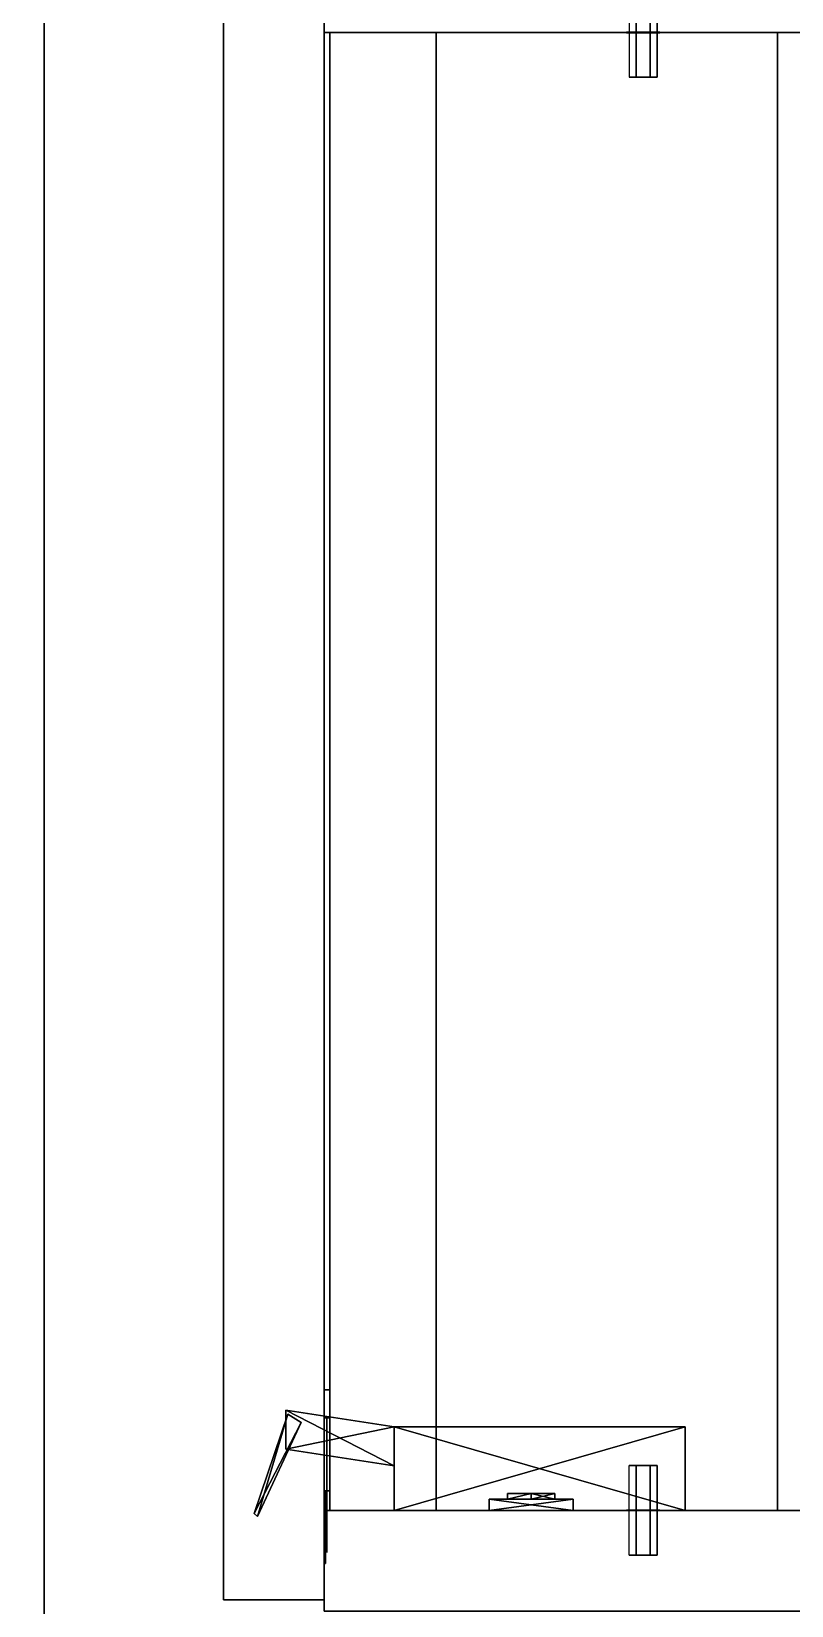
# Model space of a CAD drawing. Extents: x 0 to 4068, y -4475 to 0.
# Drawn here: x 1564.7 to 1700.5, y -2391.5 to -2110.3 of the extents above; entities that cross this region are included whole.
import ezdxf

# ---------------------------------------------------------------- set-up
doc = ezdxf.new("R2010")
doc.units = 0
for name, color, linetype in [('LAYER0', 7, 'CONTINUOUS'), ('LAYER102', 253, 'CONTINUOUS'), ('LAYER103', 28, 'CONTINUOUS'), ('LAYER104', 253, 'CONTINUOUS'), ('LAYER105', 253, 'CONTINUOUS'), ('LAYER106', 253, 'CONTINUOUS'), ('LAYER107', 253, 'CONTINUOUS'), ('LAYER109', 253, 'CONTINUOUS'), ('LAYER110', 7, 'CONTINUOUS'), ('LAYER111', 7, 'CONTINUOUS'), ('LAYER112', 7, 'CONTINUOUS'), ('LAYER113', 7, 'CONTINUOUS'), ('LAYER114', 7, 'CONTINUOUS'), ('LAYER115', 7, 'CONTINUOUS'), ('LAYER12', 7, 'CONTINUOUS'), ('LAYER17', 7, 'CONTINUOUS'), ('LAYER219', 19, 'CONTINUOUS'), ('LAYER24', 2, 'CONTINUOUS'), ('LAYER31', 45, 'CONTINUOUS'), ('LAYER32', 45, 'CONTINUOUS'), ('LAYER33', 45, 'CONTINUOUS'), ('LAYER34', 45, 'CONTINUOUS'), ('LAYER36', 45, 'CONTINUOUS'), ('LAYER43', 45, 'CONTINUOUS'), ('LAYER44', 45, 'CONTINUOUS'), ('LAYER45', 45, 'CONTINUOUS'), ('LAYER46', 45, 'CONTINUOUS'), ('LAYER49', 45, 'CONTINUOUS'), ('LAYER5', 7, 'CONTINUOUS'), ('LAYER50', 45, 'CONTINUOUS'), ('LAYER51', 45, 'CONTINUOUS'), ('LAYER52', 45, 'CONTINUOUS'), ('LAYER54', 45, 'CONTINUOUS'), ('LAYER55', 254, 'CONTINUOUS')]:
    doc.layers.add(name, color=color, linetype=linetype)

msp = doc.modelspace()

# ---------------------------------------------------------------- linework, layer by layer
at = {"layer": 'LAYER0', "invisible_edges": 1}
for points in [[(4068, 0), (0, -4475), (0, 0), (4068, 0)], [(0, -4475), (4068, 0), (4068, -4475), (0, -4475)]]:
    msp.add_3dface(points, dxfattribs=at)
at = {"layer": 'LAYER102'}
for points in [[(1612.925, -2358.808, 250.348), (1604.5, -2375.091, 250.348), (1610.544, -2357.318, 250.348), (1612.925, -2358.808, 250.348)], [(1605.077, -2375.582, 261.652), (1610.544, -2357.318, 261.652), (1604.5, -2375.091, 261.652), (1605.077, -2375.582, 261.652)], [(1604.5, -2375.091, 250.348), (1604.5, -2375.091, 261.652), (1610.544, -2357.318, 250.348), (1604.5, -2375.091, 250.348)], [(1610.544, -2357.318, 250.348), (1604.5, -2375.091, 261.652), (1610.544, -2357.318, 261.652), (1610.544, -2357.318, 250.348)], [(1612.925, -2358.808, 764.348), (1604.5, -2375.091, 764.348), (1610.544, -2357.318, 764.348), (1612.925, -2358.808, 764.348)], [(1605.077, -2375.582, 775.652), (1610.544, -2357.318, 775.652), (1604.5, -2375.091, 775.652), (1605.077, -2375.582, 775.652)], [(1604.5, -2375.091, 764.348), (1604.5, -2375.091, 775.652), (1610.544, -2357.318, 764.348), (1604.5, -2375.091, 764.348)], [(1610.544, -2357.318, 764.348), (1604.5, -2375.091, 775.652), (1610.544, -2357.318, 775.652), (1610.544, -2357.318, 764.348)], [(1605.077, -2375.582, 250.348), (1604.5, -2375.091, 250.348), (1612.925, -2358.808, 250.348), (1605.077, -2375.582, 250.348)], [(1605.077, -2375.582, 764.348), (1604.5, -2375.091, 764.348), (1612.925, -2358.808, 764.348), (1605.077, -2375.582, 764.348)], [(1612.925, -2358.808, 261.652), (1610.544, -2357.318, 261.652), (1605.077, -2375.582, 261.652), (1612.925, -2358.808, 261.652)], [(1612.925, -2358.808, 775.652), (1610.544, -2357.318, 775.652), (1605.077, -2375.582, 775.652), (1612.925, -2358.808, 775.652)], [(1610.135, -2363.558, 249.217), (1610.135, -2356.594, 249.217), (1629.5, -2366.542, 249.217), (1610.135, -2363.558, 249.217)], [(1629.5, -2366.542, 249.217), (1610.135, -2356.594, 249.217), (1629.5, -2359.579, 249.217), (1629.5, -2366.542, 249.217)], [(1610.135, -2363.558, 262.783), (1629.5, -2359.579, 262.783), (1610.135, -2356.594, 262.783), (1610.135, -2363.558, 262.783)], [(1610.135, -2356.594, 249.217), (1610.135, -2356.594, 262.783), (1629.5, -2359.579, 249.217), (1610.135, -2356.594, 249.217)], [(1629.5, -2359.579, 249.217), (1610.135, -2356.594, 262.783), (1629.5, -2359.579, 262.783), (1629.5, -2359.579, 249.217)], [(1610.135, -2363.558, 763.217), (1610.135, -2356.594, 763.217), (1629.5, -2366.542, 763.217), (1610.135, -2363.558, 763.217)], [(1629.5, -2366.542, 763.217), (1610.135, -2356.594, 763.217), (1629.5, -2359.579, 763.217), (1629.5, -2366.542, 763.217)], [(1610.135, -2363.558, 776.783), (1629.5, -2359.579, 776.783), (1610.135, -2356.594, 776.783), (1610.135, -2363.558, 776.783)], [(1610.135, -2356.594, 763.217), (1610.135, -2356.594, 776.783), (1629.5, -2359.579, 763.217), (1610.135, -2356.594, 763.217)], [(1629.5, -2359.579, 763.217), (1610.135, -2356.594, 776.783), (1629.5, -2359.579, 776.783), (1629.5, -2359.579, 763.217)], [(1629.5, -2366.542, 262.783), (1629.5, -2359.579, 262.783), (1610.135, -2363.558, 262.783), (1629.5, -2366.542, 262.783)], [(1629.5, -2366.542, 776.783), (1629.5, -2359.579, 776.783), (1610.135, -2363.558, 776.783), (1629.5, -2366.542, 776.783)], [(1629.5, -2374.5, 249.217), (1629.5, -2359.579, 249.217), (1681.5, -2374.5, 249.217), (1629.5, -2374.5, 249.217)], [(1681.5, -2374.5, 249.217), (1629.5, -2359.579, 249.217), (1681.5, -2359.579, 249.217), (1681.5, -2374.5, 249.217)], [(1681.5, -2374.5, 262.783), (1681.5, -2359.579, 262.783), (1629.5, -2374.5, 262.783), (1681.5, -2374.5, 262.783)], [(1629.5, -2374.5, 262.783), (1681.5, -2359.579, 262.783), (1629.5, -2359.579, 262.783), (1629.5, -2374.5, 262.783)], [(1629.5, -2359.579, 249.217), (1629.5, -2359.579, 262.783), (1681.5, -2359.579, 249.217), (1629.5, -2359.579, 249.217)], [(1681.5, -2359.579, 249.217), (1629.5, -2359.579, 262.783), (1681.5, -2359.579, 262.783), (1681.5, -2359.579, 249.217)], [(1629.5, -2374.5, 763.217), (1629.5, -2359.579, 763.217), (1681.5, -2374.5, 763.217), (1629.5, -2374.5, 763.217)], [(1681.5, -2374.5, 763.217), (1629.5, -2359.579, 763.217), (1681.5, -2359.579, 763.217), (1681.5, -2374.5, 763.217)], [(1681.5, -2374.5, 776.783), (1681.5, -2359.579, 776.783), (1629.5, -2374.5, 776.783), (1681.5, -2374.5, 776.783)], [(1629.5, -2374.5, 776.783), (1681.5, -2359.579, 776.783), (1629.5, -2359.579, 776.783), (1629.5, -2374.5, 776.783)], [(1629.5, -2359.579, 763.217), (1629.5, -2359.579, 776.783), (1681.5, -2359.579, 763.217), (1629.5, -2359.579, 763.217)], [(1681.5, -2359.579, 763.217), (1629.5, -2359.579, 776.783), (1681.5, -2359.579, 776.783), (1681.5, -2359.579, 763.217)], [(1681.5, -2374.5, 249.217), (1681.5, -2359.579, 249.217), (1681.5, -2374.5, 262.783), (1681.5, -2374.5, 249.217)], [(1681.5, -2374.5, 262.783), (1681.5, -2359.579, 249.217), (1681.5, -2359.579, 262.783), (1681.5, -2374.5, 262.783)], [(1681.5, -2374.5, 763.217), (1681.5, -2359.579, 763.217), (1681.5, -2374.5, 776.783), (1681.5, -2374.5, 763.217)], [(1681.5, -2374.5, 776.783), (1681.5, -2359.579, 763.217), (1681.5, -2359.579, 776.783), (1681.5, -2374.5, 776.783)], [(1646.5, -2372.51, 282), (1646.5, -2374.5, 282), (1661.5, -2374.5, 282), (1646.5, -2372.51, 282)], [(1646.5, -2372.51, 282), (1661.5, -2374.5, 282), (1661.5, -2372.51, 282), (1646.5, -2372.51, 282)], [(1661.5, -2372.51, 230), (1661.5, -2374.5, 230), (1646.5, -2374.5, 230), (1661.5, -2372.51, 230)], [(1661.5, -2372.51, 230), (1646.5, -2374.5, 230), (1646.5, -2372.51, 230), (1661.5, -2372.51, 230)], [(1646.5, -2374.5, 230), (1646.5, -2374.5, 282), (1646.5, -2372.51, 282), (1646.5, -2374.5, 230)], [(1646.5, -2374.5, 230), (1646.5, -2372.51, 282), (1646.5, -2372.51, 230), (1646.5, -2374.5, 230)], [(1646.5, -2372.51, 230), (1646.5, -2372.51, 282), (1661.5, -2372.51, 282), (1646.5, -2372.51, 230)], [(1646.5, -2372.51, 230), (1661.5, -2372.51, 282), (1661.5, -2372.51, 230), (1646.5, -2372.51, 230)], [(1646.5, -2372.51, 796), (1646.5, -2374.5, 796), (1661.5, -2374.5, 796), (1646.5, -2372.51, 796)], [(1646.5, -2372.51, 796), (1661.5, -2374.5, 796), (1661.5, -2372.51, 796), (1646.5, -2372.51, 796)], [(1661.5, -2372.51, 744), (1661.5, -2374.5, 744), (1646.5, -2374.5, 744), (1661.5, -2372.51, 744)], [(1661.5, -2372.51, 744), (1646.5, -2374.5, 744), (1646.5, -2372.51, 744), (1661.5, -2372.51, 744)], [(1646.5, -2374.5, 744), (1646.5, -2374.5, 796), (1646.5, -2372.51, 796), (1646.5, -2374.5, 744)], [(1646.5, -2374.5, 744), (1646.5, -2372.51, 796), (1646.5, -2372.51, 744), (1646.5, -2374.5, 744)], [(1646.5, -2372.51, 744), (1646.5, -2372.51, 796), (1661.5, -2372.51, 796), (1646.5, -2372.51, 744)], [(1646.5, -2372.51, 744), (1661.5, -2372.51, 796), (1661.5, -2372.51, 744), (1646.5, -2372.51, 744)], [(1649.757, -2371.516, 274.087), (1654, -2371.516, 269.291), (1649.757, -2372.51, 274.087), (1649.757, -2371.516, 274.087)], [(1649.757, -2372.51, 274.087), (1654, -2371.516, 269.291), (1654, -2372.51, 269.291), (1649.757, -2372.51, 274.087)], [(1654, -2372.51, 278.883), (1654, -2371.516, 278.883), (1649.757, -2372.51, 274.087), (1654, -2372.51, 278.883)], [(1649.757, -2372.51, 274.087), (1654, -2371.516, 278.883), (1649.757, -2371.516, 274.087), (1649.757, -2372.51, 274.087)], [(1654, -2371.516, 278.883), (1658.243, -2371.516, 274.087), (1649.757, -2371.516, 274.087), (1654, -2371.516, 278.883)], [(1649.757, -2371.516, 274.087), (1658.243, -2371.516, 274.087), (1654, -2371.516, 269.291), (1649.757, -2371.516, 274.087)], [(1649.757, -2371.516, 237.913), (1654, -2371.516, 233.117), (1649.757, -2372.51, 237.913), (1649.757, -2371.516, 237.913)], [(1649.757, -2372.51, 237.913), (1654, -2371.516, 233.117), (1654, -2372.51, 233.117), (1649.757, -2372.51, 237.913)], [(1654, -2372.51, 242.709), (1654, -2371.516, 242.709), (1649.757, -2372.51, 237.913), (1654, -2372.51, 242.709)], [(1649.757, -2372.51, 237.913), (1654, -2371.516, 242.709), (1649.757, -2371.516, 237.913), (1649.757, -2372.51, 237.913)], [(1654, -2371.516, 242.709), (1658.243, -2371.516, 237.913), (1649.757, -2371.516, 237.913), (1654, -2371.516, 242.709)], [(1649.757, -2371.516, 237.913), (1658.243, -2371.516, 237.913), (1654, -2371.516, 233.117), (1649.757, -2371.516, 237.913)], [(1649.757, -2371.516, 788.087), (1654, -2371.516, 783.291), (1649.757, -2372.51, 788.087), (1649.757, -2371.516, 788.087)], [(1649.757, -2372.51, 788.087), (1654, -2371.516, 783.291), (1654, -2372.51, 783.291), (1649.757, -2372.51, 788.087)], [(1654, -2372.51, 792.883), (1654, -2371.516, 792.883), (1649.757, -2372.51, 788.087), (1654, -2372.51, 792.883)], [(1649.757, -2372.51, 788.087), (1654, -2371.516, 792.883), (1649.757, -2371.516, 788.087), (1649.757, -2372.51, 788.087)], [(1654, -2371.516, 792.883), (1658.243, -2371.516, 788.087), (1649.757, -2371.516, 788.087), (1654, -2371.516, 792.883)], [(1649.757, -2371.516, 788.087), (1658.243, -2371.516, 788.087), (1654, -2371.516, 783.291), (1649.757, -2371.516, 788.087)], [(1649.757, -2371.516, 751.913), (1654, -2371.516, 747.117), (1649.757, -2372.51, 751.913), (1649.757, -2371.516, 751.913)], [(1649.757, -2372.51, 751.913), (1654, -2371.516, 747.117), (1654, -2372.51, 747.117), (1649.757, -2372.51, 751.913)], [(1654, -2372.51, 756.709), (1654, -2371.516, 756.709), (1649.757, -2372.51, 751.913), (1654, -2372.51, 756.709)], [(1649.757, -2372.51, 751.913), (1654, -2371.516, 756.709), (1649.757, -2371.516, 751.913), (1649.757, -2372.51, 751.913)], [(1654, -2371.516, 756.709), (1658.243, -2371.516, 751.913), (1649.757, -2371.516, 751.913), (1654, -2371.516, 756.709)], [(1649.757, -2371.516, 751.913), (1658.243, -2371.516, 751.913), (1654, -2371.516, 747.117), (1649.757, -2371.516, 751.913)], [(1654, -2372.51, 278.883), (1654, -2372.51, 269.291), (1649.757, -2372.51, 274.087), (1654, -2372.51, 278.883)], [(1654, -2372.51, 242.709), (1654, -2372.51, 233.117), (1649.757, -2372.51, 237.913), (1654, -2372.51, 242.709)], [(1654, -2372.51, 792.883), (1654, -2372.51, 783.291), (1649.757, -2372.51, 788.087), (1654, -2372.51, 792.883)], [(1654, -2372.51, 756.709), (1654, -2372.51, 747.117), (1649.757, -2372.51, 751.913), (1654, -2372.51, 756.709)], [(1654, -2371.516, 269.291), (1658.243, -2371.516, 274.087), (1654, -2372.51, 269.291), (1654, -2371.516, 269.291)], [(1654, -2372.51, 269.291), (1658.243, -2371.516, 274.087), (1658.243, -2372.51, 274.087), (1654, -2372.51, 269.291)], [(1658.243, -2371.516, 274.087), (1654, -2371.516, 278.883), (1658.243, -2372.51, 274.087), (1658.243, -2371.516, 274.087)], [(1658.243, -2372.51, 274.087), (1654, -2371.516, 278.883), (1654, -2372.51, 278.883), (1658.243, -2372.51, 274.087)], [(1654, -2371.516, 233.117), (1658.243, -2371.516, 237.913), (1654, -2372.51, 233.117), (1654, -2371.516, 233.117)], [(1654, -2372.51, 233.117), (1658.243, -2371.516, 237.913), (1658.243, -2372.51, 237.913), (1654, -2372.51, 233.117)], [(1658.243, -2371.516, 237.913), (1654, -2371.516, 242.709), (1658.243, -2372.51, 237.913), (1658.243, -2371.516, 237.913)], [(1658.243, -2372.51, 237.913), (1654, -2371.516, 242.709), (1654, -2372.51, 242.709), (1658.243, -2372.51, 237.913)], [(1654, -2371.516, 783.291), (1658.243, -2371.516, 788.087), (1654, -2372.51, 783.291), (1654, -2371.516, 783.291)], [(1654, -2372.51, 783.291), (1658.243, -2371.516, 788.087), (1658.243, -2372.51, 788.087), (1654, -2372.51, 783.291)], [(1658.243, -2371.516, 788.087), (1654, -2371.516, 792.883), (1658.243, -2372.51, 788.087), (1658.243, -2371.516, 788.087)], [(1658.243, -2372.51, 788.087), (1654, -2371.516, 792.883), (1654, -2372.51, 792.883), (1658.243, -2372.51, 788.087)], [(1654, -2371.516, 747.117), (1658.243, -2371.516, 751.913), (1654, -2372.51, 747.117), (1654, -2371.516, 747.117)], [(1654, -2372.51, 747.117), (1658.243, -2371.516, 751.913), (1658.243, -2372.51, 751.913), (1654, -2372.51, 747.117)], [(1658.243, -2371.516, 751.913), (1654, -2371.516, 756.709), (1658.243, -2372.51, 751.913), (1658.243, -2371.516, 751.913)], [(1658.243, -2372.51, 751.913), (1654, -2371.516, 756.709), (1654, -2372.51, 756.709), (1658.243, -2372.51, 751.913)], [(1654, -2372.51, 278.883), (1658.243, -2372.51, 274.087), (1654, -2372.51, 269.291), (1654, -2372.51, 278.883)], [(1654, -2372.51, 242.709), (1658.243, -2372.51, 237.913), (1654, -2372.51, 233.117), (1654, -2372.51, 242.709)], [(1654, -2372.51, 792.883), (1658.243, -2372.51, 788.087), (1654, -2372.51, 783.291), (1654, -2372.51, 792.883)], [(1654, -2372.51, 756.709), (1658.243, -2372.51, 751.913), (1654, -2372.51, 747.117), (1654, -2372.51, 756.709)], [(1661.5, -2372.51, 282), (1661.5, -2374.5, 282), (1661.5, -2374.5, 230), (1661.5, -2372.51, 282)], [(1661.5, -2372.51, 282), (1661.5, -2374.5, 230), (1661.5, -2372.51, 230), (1661.5, -2372.51, 282)], [(1661.5, -2372.51, 796), (1661.5, -2374.5, 796), (1661.5, -2374.5, 744), (1661.5, -2372.51, 796)], [(1661.5, -2372.51, 796), (1661.5, -2374.5, 744), (1661.5, -2372.51, 744), (1661.5, -2372.51, 796)]]:
    msp.add_3dface(points, dxfattribs=at)
at = {"layer": 'LAYER103'}
for points, invisible_edges in [([(1617.5, -2371, 265), (1617.5, -2371, 247), (1617.5, -2358, 247), (1617.5, -2358, 265)], 1), ([(1617.5, -2371, 779), (1617.5, -2371, 761), (1617.5, -2358, 761), (1617.5, -2358, 779)], 1), ([(1617.5, -2375.209, 261.317), (1617.5, -2375, 250.5), (1617.5, -2371, 247), (1617.5, -2371, 265)], 5), ([(1617.5, -2375.209, 775.317), (1617.5, -2375, 764.5), (1617.5, -2371, 761), (1617.5, -2371, 779)], 5), ([(1617.5, -2382, 261.5), (1617.5, -2382, 250.5), (1617.5, -2375, 250.5), (1617.5, -2375.209, 261.317)], 4), ([(1617.5, -2382, 775.5), (1617.5, -2382, 764.5), (1617.5, -2375, 764.5), (1617.5, -2375.209, 775.317)], 4)]:
    msp.add_3dface(points, dxfattribs=dict(at, invisible_edges=invisible_edges))
at = {"layer": 'LAYER104', "invisible_edges": 1}
for points in [[(1617, -2094.5, 870), (1617, -2390.5, 156), (1617, -2094.5, 156), (1617, -2094.5, 870)], [(1617, -2390.5, 156), (1617, -2094.5, 870), (1617, -2390.5, 870), (1617, -2390.5, 156)]]:
    msp.add_3dface(points, dxfattribs=at)
at = {"layer": 'LAYER105', "invisible_edges": 1}
for points in [[(1599, -2094.5, 156), (1617, -2390.5, 156), (1599, -2390.5, 156), (1599, -2094.5, 156)], [(1617, -2390.5, 156), (1599, -2094.5, 156), (1617, -2094.5, 156), (1617, -2390.5, 156)]]:
    msp.add_3dface(points, dxfattribs=at)
at = {"layer": 'LAYER106', "invisible_edges": 1}
for points in [[(1599, -2390.5, 870), (1617, -2390.5, 156), (1617, -2390.5, 870), (1599, -2390.5, 870)], [(1617, -2390.5, 156), (1599, -2390.5, 870), (1599, -2390.5, 156), (1617, -2390.5, 156)]]:
    msp.add_3dface(points, dxfattribs=at)
at = {"layer": 'LAYER107', "invisible_edges": 1}
for points in [[(1617, -2094.5, 870), (1599, -2390.5, 870), (1617, -2390.5, 870), (1617, -2094.5, 870)], [(1599, -2390.5, 870), (1617, -2094.5, 870), (1599, -2094.5, 870), (1599, -2390.5, 870)]]:
    msp.add_3dface(points, dxfattribs=at)
at = {"layer": 'LAYER109', "invisible_edges": 1}
for points in [[(1599, -2390.5, 870), (1599, -2094.5, 156), (1599, -2390.5, 156), (1599, -2390.5, 870)], [(1599, -2094.5, 156), (1599, -2390.5, 870), (1599, -2094.5, 870), (1599, -2094.5, 156)]]:
    msp.add_3dface(points, dxfattribs=at)
at = {"layer": 'LAYER110', "invisible_edges": 1}
for points in [[(1698, -2374.5, 854.5), (1618, -2110.5, 854.5), (1698, -2110.5, 854.5), (1698, -2374.5, 854.5)], [(1618, -2110.5, 854.5), (1698, -2374.5, 854.5), (1618, -2374.5, 854.5), (1618, -2110.5, 854.5)]]:
    msp.add_3dface(points, dxfattribs=at)
at = {"layer": 'LAYER111', "invisible_edges": 1}
for points in [[(1698, -2110.5, 872.5), (1618, -2110.5, 854.5), (1618, -2110.5, 872.5), (1698, -2110.5, 872.5)], [(1618, -2110.5, 854.5), (1698, -2110.5, 872.5), (1698, -2110.5, 854.5), (1618, -2110.5, 854.5)]]:
    msp.add_3dface(points, dxfattribs=at)
at = {"layer": 'LAYER112', "invisible_edges": 1}
for points in [[(1618, -2374.5, 872.5), (1618, -2110.5, 854.5), (1618, -2374.5, 854.5), (1618, -2374.5, 872.5)], [(1618, -2110.5, 854.5), (1618, -2374.5, 872.5), (1618, -2110.5, 872.5), (1618, -2110.5, 854.5)]]:
    msp.add_3dface(points, dxfattribs=at)
at = {"layer": 'LAYER113', "invisible_edges": 1}
for points in [[(1698, -2374.5, 854.5), (1618, -2374.5, 872.5), (1618, -2374.5, 854.5), (1698, -2374.5, 854.5)], [(1618, -2374.5, 872.5), (1698, -2374.5, 854.5), (1698, -2374.5, 872.5), (1618, -2374.5, 872.5)]]:
    msp.add_3dface(points, dxfattribs=at)
at = {"layer": 'LAYER114', "invisible_edges": 1}
for points in [[(1698, -2110.5, 872.5), (1698, -2374.5, 854.5), (1698, -2110.5, 854.5), (1698, -2110.5, 872.5)], [(1698, -2374.5, 854.5), (1698, -2110.5, 872.5), (1698, -2374.5, 872.5), (1698, -2374.5, 854.5)]]:
    msp.add_3dface(points, dxfattribs=at)
at = {"layer": 'LAYER115', "invisible_edges": 1}
for points in [[(1618, -2374.5, 872.5), (1698, -2110.5, 872.5), (1618, -2110.5, 872.5), (1618, -2374.5, 872.5)], [(1698, -2110.5, 872.5), (1618, -2374.5, 872.5), (1698, -2374.5, 872.5), (1698, -2110.5, 872.5)]]:
    msp.add_3dface(points, dxfattribs=at)
at = {"layer": 'LAYER12'}
for points, invisible_edges in [([(1567, -2886, 873), (1571.59, -627.83, 873), (1627.02, -2076, 873), (1567, -2886, 873)], 7), ([(1567, -792, 873), (1571.59, -627.83, 873), (1567, -2886, 873), (1567, -792, 873)], 3), ([(1567, -2886, 873), (1627.02, -2076, 873), (2153, -2886, 873), (1567, -2886, 873)], 3), ([(2153, -2886, 873), (1627.02, -2076, 873), (2068, -2076, 873), (2153, -2886, 873)], 5)]:
    msp.add_3dface(points, dxfattribs=dict(at, invisible_edges=invisible_edges))
at = {"layer": 'LAYER17'}
for points, invisible_edges in [([(1567, -2886, 927), (1627.02, -2076, 927), (1567, -792, 927), (1567, -2886, 927)], 3), ([(1627.02, -2076, 927), (1567, -2886, 927), (2153, -2886, 927), (1627.02, -2076, 927)], 5), ([(1627.02, -2076, 927), (2153, -2886, 927), (2068, -2076, 927), (1627.02, -2076, 927)], 3)]:
    msp.add_3dface(points, dxfattribs=dict(at, invisible_edges=invisible_edges))
at = {"layer": 'LAYER219', "invisible_edges": 1}
for points in [[(1567, -792, 927), (1567, -2886, 873), (1567, -2886, 927), (1567, -792, 927)], [(1567, -2886, 873), (1567, -792, 927), (1567, -792, 873), (1567, -2886, 873)]]:
    msp.add_3dface(points, dxfattribs=at)
at = {"layer": 'LAYER24'}
for points in [[(1618, -2353, 277), (1617, -2353, 277), (1618, -2353, 277)], [(1618, -2371, 235), (1617, -2371, 235), (1617, -2353, 235), (1618, -2353, 235)], [(1617, -2353, 235), (1617, -2353, 277), (1618, -2353, 277), (1618, -2353, 235)], [(1618, -2371, 277), (1617, -2371, 277), (1617, -2353, 277), (1618, -2353, 277)], [(1617, -2353, 235), (1617, -2371, 235), (1617, -2371, 277), (1617, -2353, 277)], [(1618, -2353, 791), (1617, -2353, 791), (1618, -2353, 791)], [(1618, -2371, 749), (1617, -2371, 749), (1617, -2353, 749), (1618, -2353, 749)], [(1617, -2353, 749), (1617, -2353, 791), (1618, -2353, 791), (1618, -2353, 749)], [(1618, -2371, 791), (1617, -2371, 791), (1617, -2353, 791), (1618, -2353, 791)], [(1617, -2353, 749), (1617, -2371, 749), (1617, -2371, 791), (1617, -2353, 791)], [(1618, -2353, 235), (1618, -2371, 235), (1618, -2371, 235), (1618, -2353, 235)], [(1618, -2353, 277), (1618, -2371, 277), (1618, -2371, 277), (1618, -2353, 277)], [(1618, -2353, 749), (1618, -2371, 749), (1618, -2371, 749), (1618, -2353, 749)], [(1618, -2353, 791), (1618, -2371, 791), (1618, -2371, 791), (1618, -2353, 791)], [(1617, -2358, 247), (1617, -2358, 265), (1617, -2358, 247)], [(1618, -2358, 247), (1617, -2358, 247), (1617, -2358, 265), (1618, -2358, 265)], [(1618, -2358, 247), (1617, -2358, 247), (1617, -2371, 247), (1618, -2371, 247)], [(1618, -2358, 265), (1617, -2358, 265), (1617, -2371, 265), (1618, -2371, 265)], [(1617, -2358, 761), (1617, -2358, 779), (1617, -2358, 761)], [(1618, -2358, 761), (1617, -2358, 761), (1617, -2358, 779), (1618, -2358, 779)], [(1618, -2358, 761), (1617, -2358, 761), (1617, -2371, 761), (1618, -2371, 761)], [(1618, -2358, 779), (1617, -2358, 779), (1617, -2371, 779), (1618, -2371, 779)], [(1617, -2371, 247), (1617, -2371, 235), (1617, -2371, 247)], [(1617, -2371, 265), (1617, -2371, 277), (1617, -2371, 265)], [(1618, -2371, 247), (1617, -2371, 247), (1617, -2371, 235), (1618, -2371, 235)], [(1618, -2371, 265), (1617, -2371, 265), (1617, -2371, 277), (1618, -2371, 277)], [(1617, -2371, 761), (1617, -2371, 749), (1617, -2371, 761)], [(1617, -2371, 779), (1617, -2371, 791), (1617, -2371, 779)], [(1618, -2371, 761), (1617, -2371, 761), (1617, -2371, 749), (1618, -2371, 749)], [(1618, -2371, 779), (1617, -2371, 779), (1617, -2371, 791), (1618, -2371, 791)]]:
    msp.add_3dface(points, dxfattribs=at)
for points, invisible_edges in [([(1618, -2353, 277), (1618, -2353, 235), (1618, -2358, 247), (1618, -2358, 265)], 10), ([(1618, -2353, 235), (1618, -2358, 247), (1618, -2371, 247), (1618, -2371, 235)], 1), ([(1618, -2353, 277), (1618, -2358, 265), (1618, -2371, 265), (1618, -2371, 277)], 1), ([(1618, -2353, 791), (1618, -2353, 749), (1618, -2358, 761), (1618, -2358, 779)], 10), ([(1618, -2353, 749), (1618, -2358, 761), (1618, -2371, 761), (1618, -2371, 749)], 1), ([(1618, -2353, 791), (1618, -2358, 779), (1618, -2371, 779), (1618, -2371, 791)], 1), ([(1617.25, -2371, 243), (1617.25, -2375.975, 243.99), (1617.25, -2375, 250.5), (1617.25, -2371, 247)], 2), ([(1617.25, -2375.975, 268.01), (1617.25, -2371, 269), (1617.25, -2371, 265), (1617.25, -2375, 261.5)], 8), ([(1617.25, -2371, 757), (1617.25, -2375.975, 757.99), (1617.25, -2375, 764.5), (1617.25, -2371, 761)], 2), ([(1617.25, -2375.975, 782.01), (1617.25, -2371, 783), (1617.25, -2371, 779), (1617.25, -2375, 775.5)], 8), ([(1617.25, -2375.975, 243.99), (1617.25, -2380.192, 246.808), (1617.25, -2378.5, 250.5), (1617.25, -2375, 250.5)], 10), ([(1617.25, -2380.192, 265.192), (1617.25, -2375.975, 268.01), (1617.25, -2375, 261.5), (1617.25, -2378.5, 261.5)], 10), ([(1617.25, -2375.975, 757.99), (1617.25, -2380.192, 760.808), (1617.25, -2378.5, 764.5), (1617.25, -2375, 764.5)], 10), ([(1617.25, -2380.192, 779.192), (1617.25, -2375.975, 782.01), (1617.25, -2375, 775.5), (1617.25, -2378.5, 775.5)], 10), ([(1617.25, -2380.192, 246.808), (1617.25, -2383.01, 251.025), (1617.25, -2382, 250.5), (1617.25, -2378.5, 250.5)], 10), ([(1617.25, -2383.01, 260.975), (1617.25, -2380.192, 265.192), (1617.25, -2378.5, 261.5), (1617.25, -2382, 261.5)], 10), ([(1617.25, -2380.192, 760.808), (1617.25, -2383.01, 765.025), (1617.25, -2382, 764.5), (1617.25, -2378.5, 764.5)], 10), ([(1617.25, -2383.01, 774.975), (1617.25, -2380.192, 779.192), (1617.25, -2378.5, 775.5), (1617.25, -2382, 775.5)], 10), ([(1617.25, -2383.01, 251.025), (1617.25, -2384, 256), (1617.25, -2382, 256), (1617.25, -2382, 250.5)], 10), ([(1617.25, -2384, 256), (1617.25, -2383.01, 260.975), (1617.25, -2382, 261.5), (1617.25, -2382, 256)], 10), ([(1617.25, -2383.01, 765.025), (1617.25, -2384, 770), (1617.25, -2382, 770), (1617.25, -2382, 764.5)], 10), ([(1617.25, -2384, 770), (1617.25, -2383.01, 774.975), (1617.25, -2382, 775.5), (1617.25, -2382, 770)], 10)]:
    msp.add_3dface(points, dxfattribs=dict(at, invisible_edges=invisible_edges))
at = {"layer": 'LAYER31', "invisible_edges": 1}
for points in [[(2153, -2374.5, 154), (1617, -2110.5, 154), (2153, -2110.5, 154), (2153, -2374.5, 154)], [(1617, -2110.5, 154), (2153, -2374.5, 154), (1617, -2374.5, 154), (1617, -2110.5, 154)]]:
    msp.add_3dface(points, dxfattribs=at)
at = {"layer": 'LAYER32', "invisible_edges": 1}
for points in [[(2153, -2110.5, 172), (1617, -2110.5, 154), (1617, -2110.5, 172), (2153, -2110.5, 172)], [(1617, -2110.5, 154), (2153, -2110.5, 172), (2153, -2110.5, 154), (1617, -2110.5, 154)]]:
    msp.add_3dface(points, dxfattribs=at)
at = {"layer": 'LAYER33', "invisible_edges": 1}
for points in [[(1617, -2374.5, 172), (1617, -2110.5, 154), (1617, -2374.5, 154), (1617, -2374.5, 172)], [(1617, -2110.5, 154), (1617, -2374.5, 172), (1617, -2110.5, 172), (1617, -2110.5, 154)]]:
    msp.add_3dface(points, dxfattribs=at)
at = {"layer": 'LAYER34', "invisible_edges": 1}
for points in [[(2153, -2374.5, 154), (1617, -2374.5, 172), (1617, -2374.5, 154), (2153, -2374.5, 154)], [(1617, -2374.5, 172), (2153, -2374.5, 154), (2153, -2374.5, 172), (1617, -2374.5, 172)]]:
    msp.add_3dface(points, dxfattribs=at)
at = {"layer": 'LAYER36', "invisible_edges": 1}
for points in [[(1617, -2374.5, 172), (2153, -2110.5, 172), (1617, -2110.5, 172), (1617, -2374.5, 172)], [(2153, -2110.5, 172), (1617, -2374.5, 172), (2153, -2374.5, 172), (2153, -2110.5, 172)]]:
    msp.add_3dface(points, dxfattribs=at)
at = {"layer": 'LAYER43', "invisible_edges": 1}
for points in [[(2153, -2110.5, 873), (1617, -2110.5, 153), (2153, -2110.5, 153), (2153, -2110.5, 873)], [(1617, -2110.5, 153), (2153, -2110.5, 873), (1617, -2110.5, 873), (1617, -2110.5, 153)], [(2153, -2374.5, 153), (1617, -2374.5, 873), (2153, -2374.5, 873), (2153, -2374.5, 153)], [(1617, -2374.5, 873), (2153, -2374.5, 153), (1617, -2374.5, 153), (1617, -2374.5, 873)]]:
    msp.add_3dface(points, dxfattribs=at)
at = {"layer": 'LAYER44', "invisible_edges": 1}
for points in [[(2153, -2092.5, 153), (1617, -2110.5, 153), (1617, -2092.5, 153), (2153, -2092.5, 153)], [(1617, -2110.5, 153), (2153, -2092.5, 153), (2153, -2110.5, 153), (1617, -2110.5, 153)], [(2153, -2374.5, 153), (1617, -2392.5, 153), (1617, -2374.5, 153), (2153, -2374.5, 153)], [(1617, -2392.5, 153), (2153, -2374.5, 153), (2153, -2392.5, 153), (1617, -2392.5, 153)]]:
    msp.add_3dface(points, dxfattribs=at)
at = {"layer": 'LAYER45', "invisible_edges": 1}
for points in [[(1617, -2092.5, 873), (1617, -2110.5, 153), (1617, -2110.5, 873), (1617, -2092.5, 873)], [(1617, -2110.5, 153), (1617, -2092.5, 873), (1617, -2092.5, 153), (1617, -2110.5, 153)], [(1617, -2392.5, 153), (1617, -2374.5, 873), (1617, -2374.5, 153), (1617, -2392.5, 153)], [(1617, -2374.5, 873), (1617, -2392.5, 153), (1617, -2392.5, 873), (1617, -2374.5, 873)]]:
    msp.add_3dface(points, dxfattribs=at)
at = {"layer": 'LAYER46', "invisible_edges": 1}
for points in [[(2153, -2110.5, 873), (1617, -2092.5, 873), (1617, -2110.5, 873), (2153, -2110.5, 873)], [(1617, -2092.5, 873), (2153, -2110.5, 873), (2153, -2092.5, 873), (1617, -2092.5, 873)], [(2153, -2392.5, 873), (1617, -2374.5, 873), (1617, -2392.5, 873), (2153, -2392.5, 873)], [(1617, -2374.5, 873), (2153, -2392.5, 873), (2153, -2374.5, 873), (1617, -2374.5, 873)]]:
    msp.add_3dface(points, dxfattribs=at)
at = {"layer": 'LAYER49', "invisible_edges": 1}
for points in [[(2128.4, -2374.5, 504), (1637, -2110.5, 504), (2128.4, -2110.5, 504), (2128.4, -2374.5, 504)], [(1637, -2110.5, 504), (2128.4, -2374.5, 504), (1637, -2374.5, 504), (1637, -2110.5, 504)]]:
    msp.add_3dface(points, dxfattribs=at)
at = {"layer": 'LAYER5', "invisible_edges": 1}
for points in [[(4068, -4475, 5), (0, 0, 5), (0, -4475, 5), (4068, -4475, 5)], [(0, 0, 5), (4068, -4475, 5), (4068, 0, 5), (0, 0, 5)]]:
    msp.add_3dface(points, dxfattribs=at)
at = {"layer": 'LAYER50', "invisible_edges": 1}
for points in [[(2128.4, -2110.5, 522), (1637, -2110.5, 504), (1637, -2110.5, 522), (2128.4, -2110.5, 522)], [(1637, -2110.5, 504), (2128.4, -2110.5, 522), (2128.4, -2110.5, 504), (1637, -2110.5, 504)]]:
    msp.add_3dface(points, dxfattribs=at)
at = {"layer": 'LAYER51', "invisible_edges": 1}
for points in [[(1637, -2374.5, 522), (1637, -2110.5, 504), (1637, -2374.5, 504), (1637, -2374.5, 522)], [(1637, -2110.5, 504), (1637, -2374.5, 522), (1637, -2110.5, 522), (1637, -2110.5, 504)]]:
    msp.add_3dface(points, dxfattribs=at)
at = {"layer": 'LAYER52', "invisible_edges": 1}
for points in [[(2128.4, -2374.5, 504), (1637, -2374.5, 522), (1637, -2374.5, 504), (2128.4, -2374.5, 504)], [(1637, -2374.5, 522), (2128.4, -2374.5, 504), (2128.4, -2374.5, 522), (1637, -2374.5, 522)]]:
    msp.add_3dface(points, dxfattribs=at)
at = {"layer": 'LAYER54', "invisible_edges": 1}
for points in [[(1637, -2374.5, 522), (2128.4, -2110.5, 522), (1637, -2110.5, 522), (1637, -2374.5, 522)], [(2128.4, -2110.5, 522), (1637, -2374.5, 522), (2128.4, -2374.5, 522), (2128.4, -2110.5, 522)]]:
    msp.add_3dface(points, dxfattribs=at)
at = {"layer": 'LAYER55'}
for points in [[(1677, -2110.45, 501.5), (1671, -2110.45, 501.5), (1672.5, -2110.45, 504.098), (1675.5, -2110.45, 504.098)], [(1677, -2110.45, 501.5), (1671, -2110.45, 501.5), (1672.5, -2110.45, 498.902), (1675.5, -2110.45, 498.902)], [(1677, -2110.55, 501.5), (1671, -2110.55, 501.5), (1672.5, -2110.55, 504.098), (1675.5, -2110.55, 504.098)], [(1677, -2110.55, 501.5), (1671, -2110.55, 501.5), (1672.5, -2110.55, 498.902), (1675.5, -2110.55, 498.902)], [(1671.5, -2118.5, 501.5), (1676.5, -2118.5, 501.5), (1675.25, -2118.5, 503.665), (1672.75, -2118.5, 503.665)], [(1671.5, -2118.5, 501.5), (1672.75, -2118.5, 499.335), (1675.25, -2118.5, 499.335), (1676.5, -2118.5, 501.5)], [(1671.5, -2366.5, 501.5), (1676.5, -2366.5, 501.5), (1675.25, -2366.5, 503.665), (1672.75, -2366.5, 503.665)], [(1671.5, -2366.5, 501.5), (1672.75, -2366.5, 499.335), (1675.25, -2366.5, 499.335), (1676.5, -2366.5, 501.5)], [(1677, -2374.45, 501.5), (1671, -2374.45, 501.5), (1672.5, -2374.45, 504.098), (1675.5, -2374.45, 504.098)], [(1677, -2374.45, 501.5), (1671, -2374.45, 501.5), (1672.5, -2374.45, 498.902), (1675.5, -2374.45, 498.902)], [(1677, -2374.55, 501.5), (1671, -2374.55, 501.5), (1672.5, -2374.55, 504.098), (1675.5, -2374.55, 504.098)], [(1677, -2374.55, 501.5), (1671, -2374.55, 501.5), (1672.5, -2374.55, 498.902), (1675.5, -2374.55, 498.902)], [(1671.5, -2382.5, 501.5), (1676.5, -2382.5, 501.5), (1675.25, -2382.5, 503.665), (1672.75, -2382.5, 503.665)], [(1671.5, -2382.5, 501.5), (1672.75, -2382.5, 499.335), (1675.25, -2382.5, 499.335), (1676.5, -2382.5, 501.5)]]:
    msp.add_3dface(points, dxfattribs=at)

# ---------------------------------------------------------------- meshes
at = {"layer": 'LAYER24'}
mesh = msp.add_polymesh((2, 9), dxfattribs=at)
for k, corner in enumerate([(1617.25, -2371, 243), (1617.25, -2375.975, 243.99), (1617.25, -2380.192, 246.808), (1617.25, -2383.01, 251.025), (1617.25, -2384, 256), (1617.25, -2383.01, 260.975), (1617.25, -2380.192, 265.192), (1617.25, -2375.975, 268.01), (1617.25, -2371, 269), (1617, -2371, 243), (1617, -2375.975, 243.99), (1617, -2380.192, 246.808), (1617, -2383.01, 251.025), (1617, -2384, 256), (1617, -2383.01, 260.975), (1617, -2380.192, 265.192), (1617, -2375.975, 268.01), (1617, -2371, 269)]):
    mesh.set_mesh_vertex(divmod(k, 9), corner)
mesh = msp.add_polymesh((2, 9), dxfattribs=at)
for k, corner in enumerate([(1617.25, -2371, 757), (1617.25, -2375.975, 757.99), (1617.25, -2380.192, 760.808), (1617.25, -2383.01, 765.025), (1617.25, -2384, 770), (1617.25, -2383.01, 774.975), (1617.25, -2380.192, 779.192), (1617.25, -2375.975, 782.01), (1617.25, -2371, 783), (1617, -2371, 757), (1617, -2375.975, 757.99), (1617, -2380.192, 760.808), (1617, -2383.01, 765.025), (1617, -2384, 770), (1617, -2383.01, 774.975), (1617, -2380.192, 779.192), (1617, -2375.975, 782.01), (1617, -2371, 783)]):
    mesh.set_mesh_vertex(divmod(k, 9), corner)
at = {"layer": 'LAYER55'}
mesh = msp.add_polymesh((2, 6), dxfattribs=dict(at, n_close=True))
for k, corner in enumerate([(1671.5, -2118.5, 501.5), (1672.75, -2118.5, 503.665), (1675.25, -2118.5, 503.665), (1676.5, -2118.5, 501.5), (1675.25, -2118.5, 499.335), (1672.75, -2118.5, 499.335), (1671.5, -2102.5, 501.5), (1672.75, -2102.5, 503.665), (1675.25, -2102.5, 503.665), (1676.5, -2102.5, 501.5), (1675.25, -2102.5, 499.335), (1672.75, -2102.5, 499.335)]):
    mesh.set_mesh_vertex(divmod(k, 6), corner)
mesh = msp.add_polymesh((2, 6), dxfattribs=dict(at, n_close=True))
for k, corner in enumerate([(1671, -2110.55, 501.5), (1672.5, -2110.55, 504.098), (1675.5, -2110.55, 504.098), (1677, -2110.55, 501.5), (1675.5, -2110.55, 498.902), (1672.5, -2110.55, 498.902), (1671, -2110.45, 501.5), (1672.5, -2110.45, 504.098), (1675.5, -2110.45, 504.098), (1677, -2110.45, 501.5), (1675.5, -2110.45, 498.902), (1672.5, -2110.45, 498.902)]):
    mesh.set_mesh_vertex(divmod(k, 6), corner)
mesh = msp.add_polymesh((2, 6), dxfattribs=dict(at, n_close=True))
for k, corner in enumerate([(1671.5, -2366.5, 501.5), (1672.75, -2366.5, 503.665), (1675.25, -2366.5, 503.665), (1676.5, -2366.5, 501.5), (1675.25, -2366.5, 499.335), (1672.75, -2366.5, 499.335), (1671.5, -2382.5, 501.5), (1672.75, -2382.5, 503.665), (1675.25, -2382.5, 503.665), (1676.5, -2382.5, 501.5), (1675.25, -2382.5, 499.335), (1672.75, -2382.5, 499.335)]):
    mesh.set_mesh_vertex(divmod(k, 6), corner)
mesh = msp.add_polymesh((2, 6), dxfattribs=dict(at, n_close=True))
for k, corner in enumerate([(1671, -2374.45, 501.5), (1672.5, -2374.45, 504.098), (1675.5, -2374.45, 504.098), (1677, -2374.45, 501.5), (1675.5, -2374.45, 498.902), (1672.5, -2374.45, 498.902), (1671, -2374.55, 501.5), (1672.5, -2374.55, 504.098), (1675.5, -2374.55, 504.098), (1677, -2374.55, 501.5), (1675.5, -2374.55, 498.902), (1672.5, -2374.55, 498.902)]):
    mesh.set_mesh_vertex(divmod(k, 6), corner)

doc.saveas('drawing.dxf')
